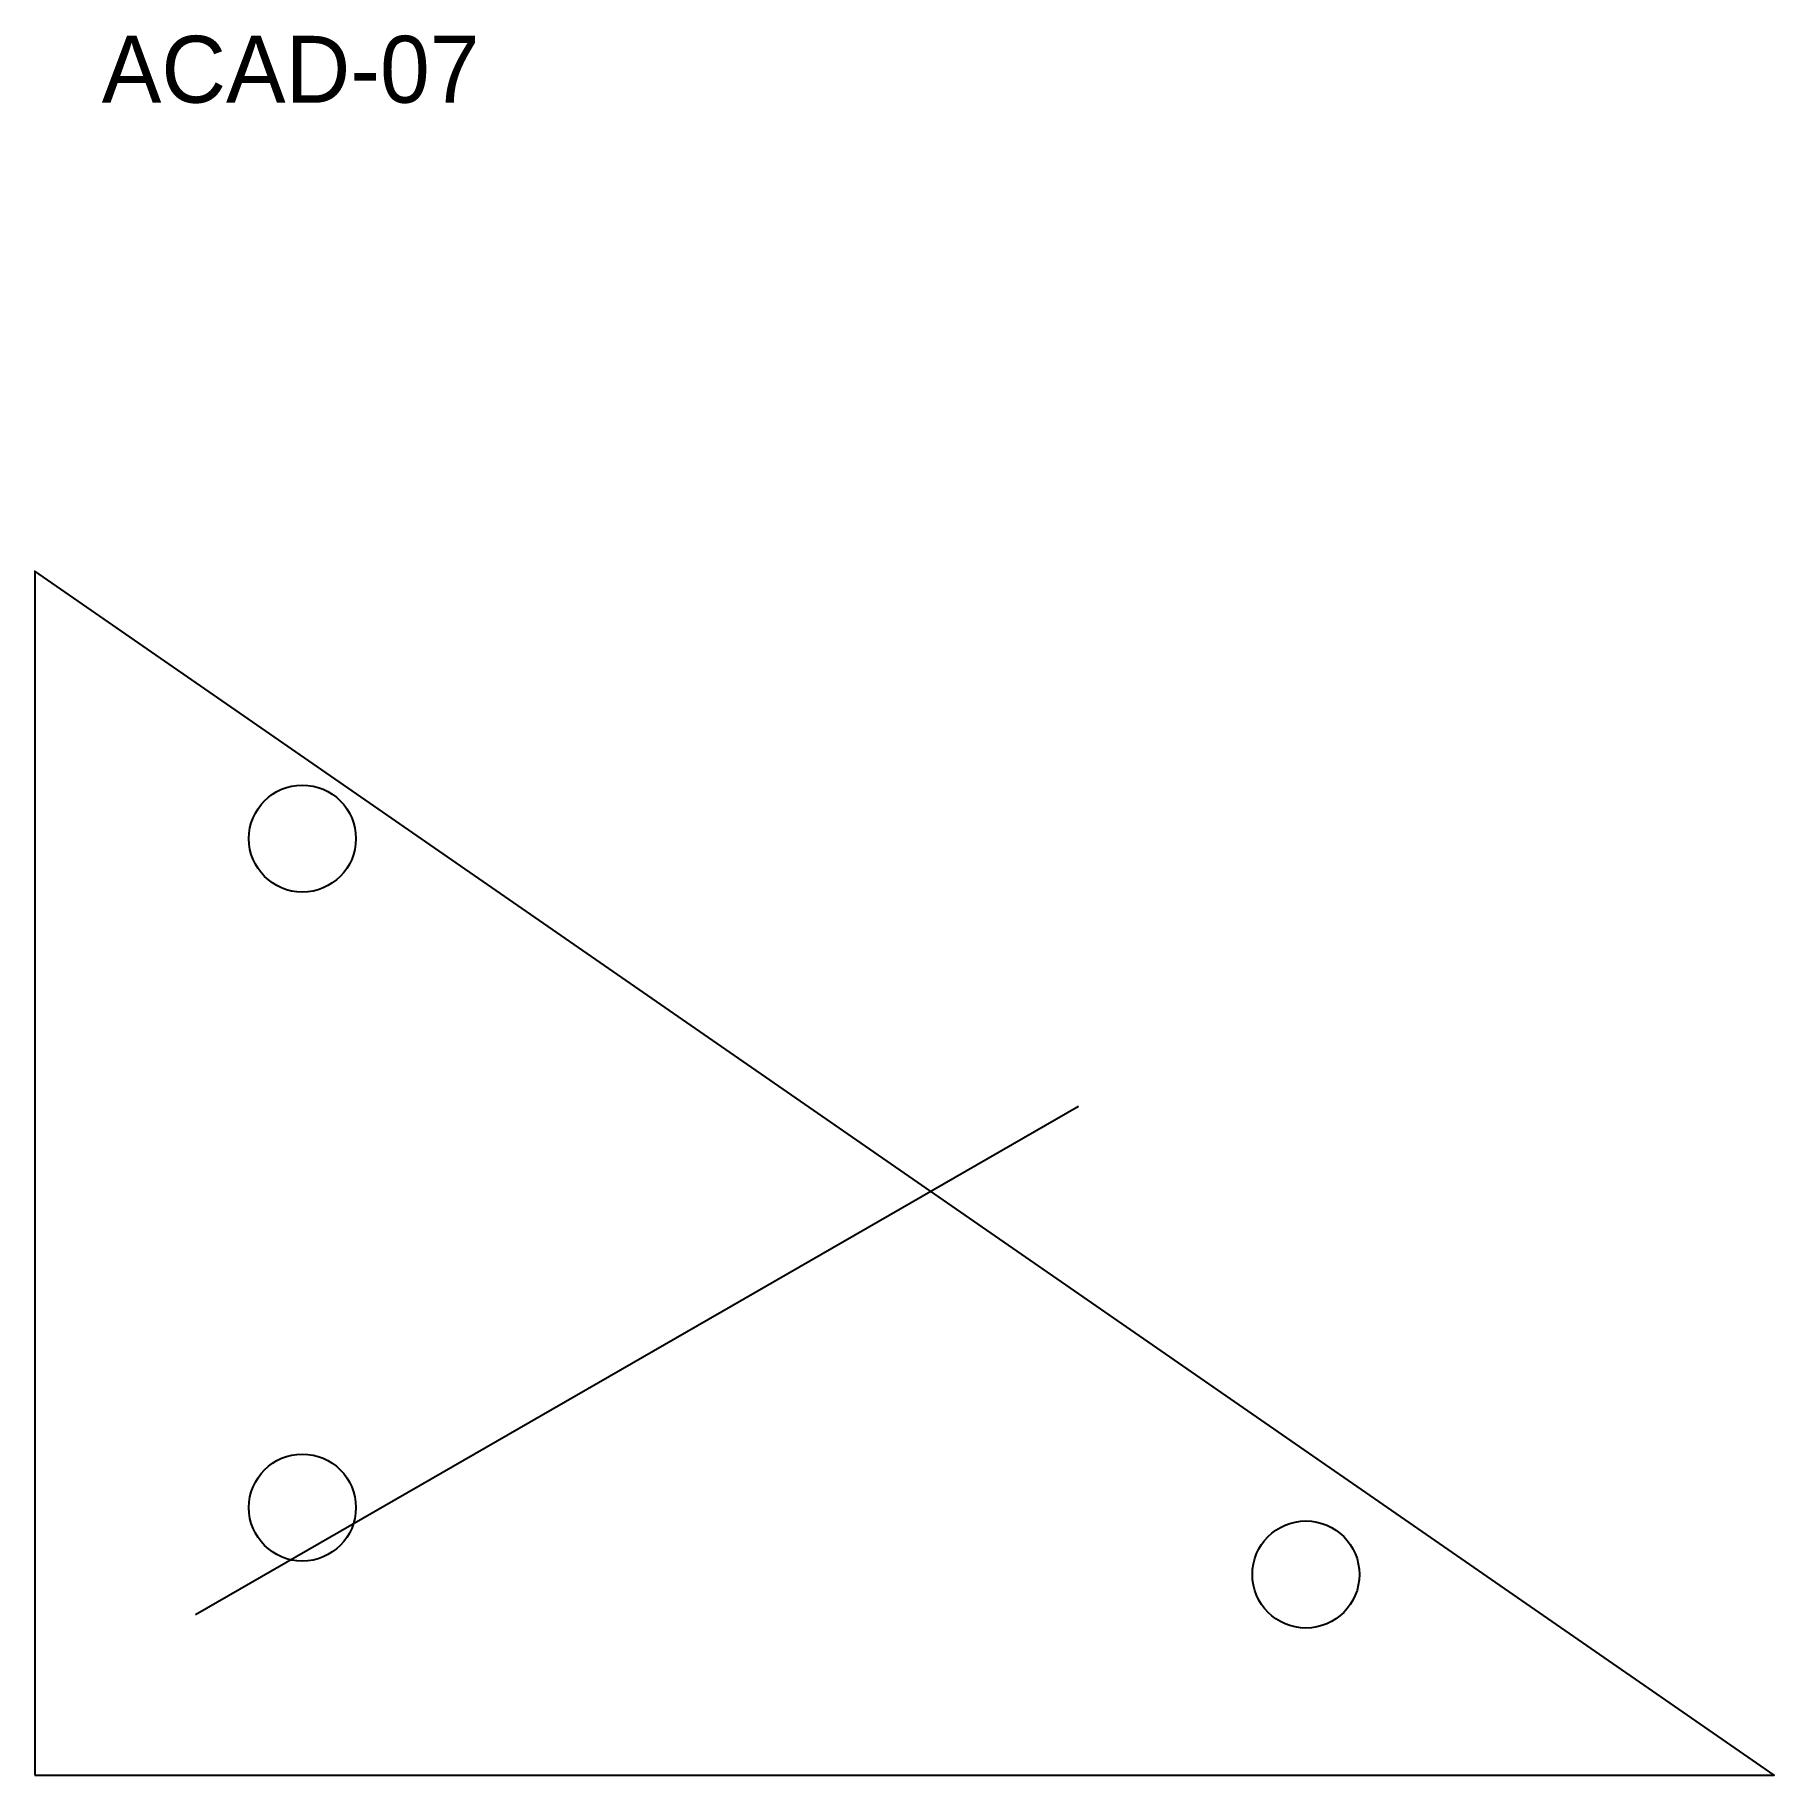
# Model space of a CAD drawing. Header units: metres. Extents: x 0 to 130, y 0 to 130.
import ezdxf

# ---------------------------------------------------------------- set-up
doc = ezdxf.new("R2010")
doc.units = ezdxf.units.M
for name, color, linetype in [('ANNOTATION', 7, 'Continuous'), ('CENTER', 7, 'Continuous'), ('HOLE', 7, 'Continuous'), ('OUTLINE', 7, 'Continuous')]:
    doc.layers.add(name, color=color, linetype=linetype)

msp = doc.modelspace()

# ---------------------------------------------------------------- linework, layer by layer
at = {"layer": 'CENTER'}
msp.add_line((12, 12), (78, 50), dxfattribs=at)
at = {"layer": 'HOLE'}
for centre in [(20, 70), (20, 20), (95, 15)]:
    msp.add_circle(centre, 4, dxfattribs=at)
at = {"layer": 'OUTLINE'}
msp.add_lwpolyline([(0, 0), (130, 0), (0, 90)], close=True, dxfattribs=at)

# ---------------------------------------------------------------- texts
at = {"layer": 'ANNOTATION'}
msp.add_text('ACAD-07', height=5, dxfattribs=at).set_placement((5, 125))

doc.saveas('drawing.dxf')
